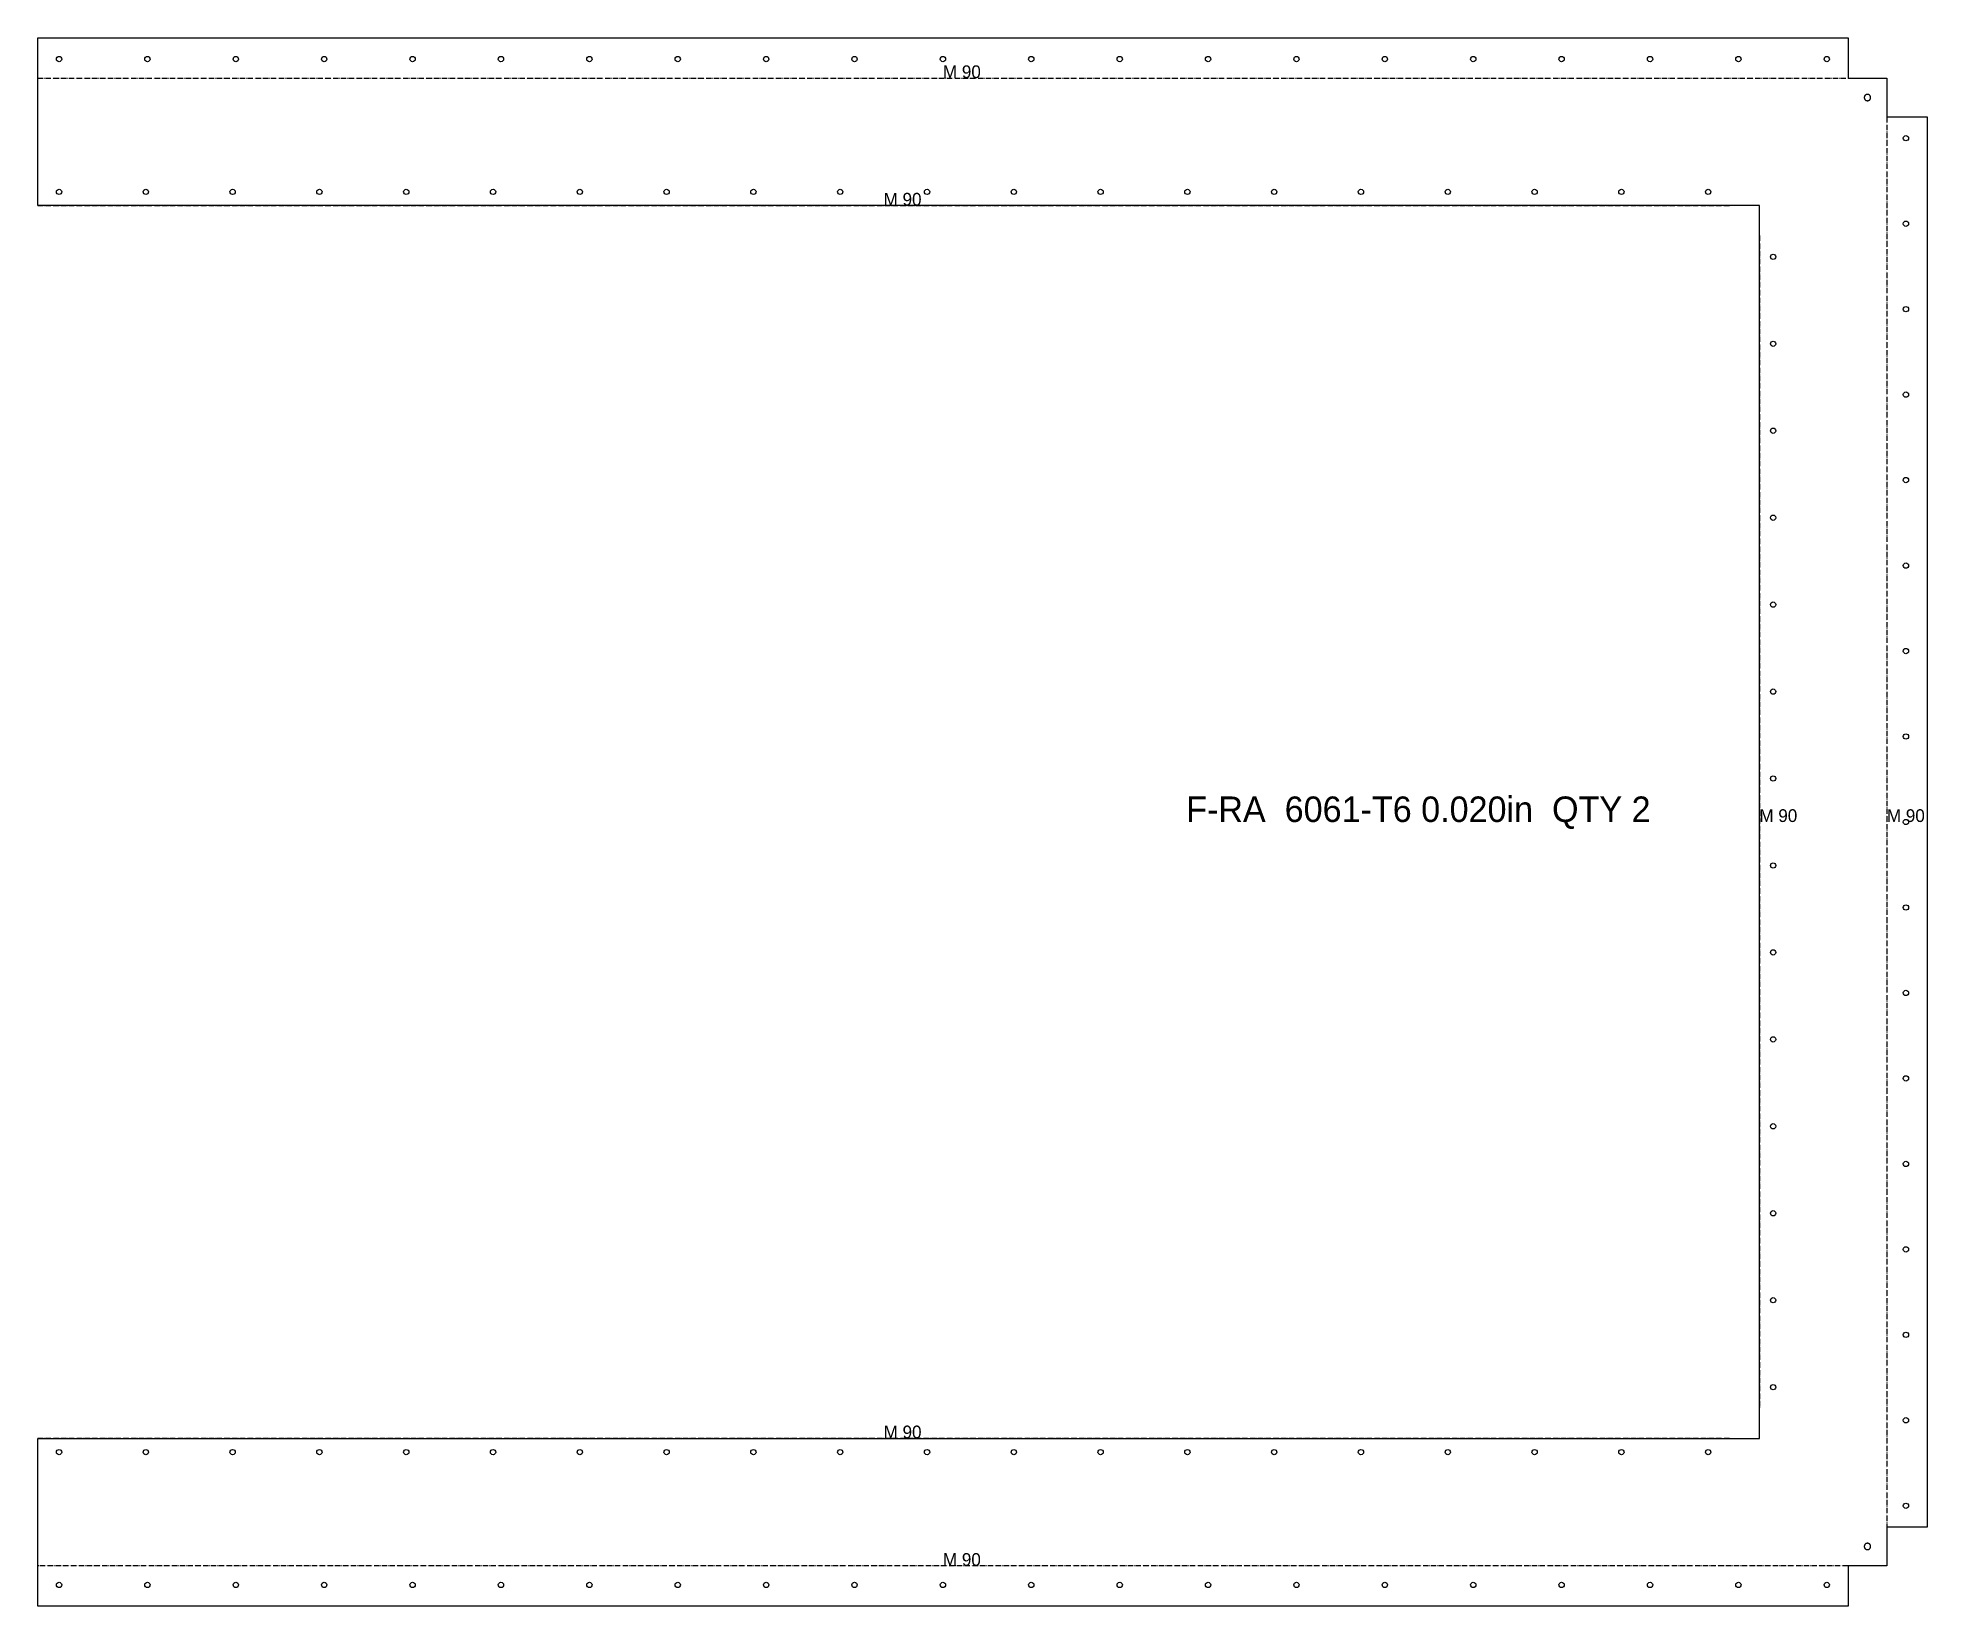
# Model space of a CAD drawing. Header units: millimetres. Extents: x 0 to 889, y -19 to 719.
import ezdxf

# ---------------------------------------------------------------- set-up
doc = ezdxf.new("R2010")
doc.units = ezdxf.units.MM
doc.linetypes.add('DASHDOT', pattern=[3.556, 2.54, -0.508, 0, -0.508])
for name, color, linetype in [('CUT', 7, 'CONTINUOUS'), ('ETCH', 8, 'CONTINUOUS'), ('HOLE', 6, 'CONTINUOUS'), ('MOUNTAIN', 5, 'DASHDOT')]:
    doc.layers.add(name, color=color, linetype=linetype)

msp = doc.modelspace()

# ---------------------------------------------------------------- linework, layer by layer
at = {"layer": 'CUT'}
for points in [[(0, 718.97), (851.72, 718.97), (851.72, 700), (870, 700), (870, 681.72), (888.97, 681.72), (888.97, 18.28), (870, 18.28), (870, 0), (851.72, 0), (851.72, -18.97), (0, -18.97), (0, 60), (810, 60), (810, 640), (0, 640), (0, 718.97)], [(862.29, 691.29), (862.24, 691.43), (862.18, 691.57), (862.11, 691.69), (862.02, 691.81), (861.92, 691.92), (861.81, 692.02), (861.69, 692.11), (861.57, 692.18), (861.43, 692.24), (861.29, 692.29), (861.15, 692.33), (861.01, 692.35), (860.86, 692.36), (860.71, 692.35), (860.57, 692.33), (860.42, 692.29), (860.28, 692.24), (860.15, 692.18), (860.03, 692.11), (859.91, 692.02), (859.8, 691.92), (859.7, 691.81), (859.61, 691.69), (859.54, 691.57), (859.47, 691.43), (859.42, 691.29), (859.39, 691.15), (859.37, 691.01), (859.36, 690.86), (859.37, 690.71), (859.39, 690.57), (859.42, 690.42), (859.47, 690.28), (859.54, 690.15), (859.61, 690.03), (859.7, 689.91), (859.8, 689.8), (859.91, 689.7), (860.03, 689.61), (860.15, 689.54), (860.28, 689.47), (860.42, 689.42), (860.57, 689.39), (860.71, 689.37), (860.86, 689.36), (861.01, 689.37), (861.15, 689.39), (861.29, 689.42), (861.43, 689.47), (861.57, 689.54), (861.69, 689.61), (861.81, 689.7), (861.92, 689.8), (862.02, 689.91), (862.11, 690.03), (862.18, 690.15), (862.24, 690.28), (862.29, 690.42), (862.33, 690.57), (862.35, 690.71), (862.36, 690.86), (862.35, 691.01), (862.33, 691.15), (862.29, 691.29)], [(862.24, 9.72), (862.18, 9.85), (862.11, 9.97), (862.02, 10.09), (861.92, 10.2), (861.81, 10.3), (861.69, 10.39), (861.57, 10.46), (861.43, 10.53), (861.29, 10.58), (861.15, 10.61), (861.01, 10.63), (860.86, 10.64), (860.71, 10.63), (860.57, 10.61), (860.42, 10.58), (860.28, 10.53), (860.15, 10.46), (860.03, 10.39), (859.91, 10.3), (859.8, 10.2), (859.7, 10.09), (859.61, 9.97), (859.54, 9.85), (859.47, 9.72), (859.42, 9.58), (859.39, 9.43), (859.37, 9.29), (859.36, 9.14), (859.37, 8.99), (859.39, 8.85), (859.42, 8.71), (859.47, 8.57), (859.54, 8.43), (859.61, 8.31), (859.7, 8.19), (859.8, 8.08), (859.91, 7.98), (860.03, 7.89), (860.15, 7.82), (860.28, 7.76), (860.42, 7.71), (860.57, 7.67), (860.71, 7.65), (860.86, 7.64), (861.01, 7.65), (861.15, 7.67), (861.29, 7.71), (861.43, 7.76), (861.57, 7.82), (861.69, 7.89), (861.81, 7.98), (861.92, 8.08), (862.02, 8.19), (862.11, 8.31), (862.18, 8.43), (862.24, 8.57), (862.29, 8.71), (862.33, 8.85), (862.35, 8.99), (862.36, 9.14), (862.35, 9.29), (862.33, 9.43), (862.29, 9.58), (862.24, 9.72)]]:
    msp.add_lwpolyline(points, close=True, dxfattribs=at)
at = {"layer": 'HOLE'}
for centre in [(10, 708.97), (51.59, 708.97), (93.17, 708.97), (134.76, 708.97), (176.34, 708.97), (217.93, 708.97), (259.52, 708.97), (301.1, 708.97), (342.69, 708.97), (384.27, 708.97), (425.86, 708.97), (467.44, 708.97), (509.03, 708.97), (550.62, 708.97), (592.2, 708.97), (633.79, 708.97), (675.37, 708.97), (716.96, 708.97), (758.55, 708.97), (800.13, 708.97), (841.72, 708.97), (878.97, 671.72), (10, 646.47), (50.84, 646.47), (91.68, 646.47), (132.51, 646.47), (173.35, 646.47), (214.19, 646.47), (255.03, 646.47), (295.86, 646.47), (336.7, 646.47), (377.54, 646.47), (418.38, 646.47), (459.21, 646.47), (500.05, 646.47), (540.89, 646.47), (581.73, 646.47), (622.56, 646.47), (663.4, 646.47), (704.24, 646.47), (745.08, 646.47), (785.91, 646.47), (878.97, 631.5), (816.47, 615.91), (878.97, 591.29), (816.47, 575), (878.97, 551.07), (816.47, 534.09), (878.97, 510.86), (816.47, 493.18), (878.97, 470.64), (816.47, 452.27), (878.97, 430.43), (816.47, 411.36), (878.97, 390.21), (816.47, 370.45), (878.97, 350), (816.47, 329.55), (878.97, 309.79), (816.47, 288.64), (878.97, 269.57), (816.47, 247.73), (878.97, 229.36), (816.47, 206.82), (878.97, 189.14), (816.47, 165.91), (878.97, 148.93), (816.47, 125), (878.97, 108.71), (816.47, 84.09), (878.97, 68.5), (10, 53.53), (50.84, 53.53), (91.68, 53.53), (132.51, 53.53), (173.35, 53.53), (214.19, 53.53), (255.03, 53.53), (295.86, 53.53), (336.7, 53.53), (377.54, 53.53), (418.38, 53.53), (459.21, 53.53), (500.05, 53.53), (540.89, 53.53), (581.73, 53.53), (622.56, 53.53), (663.4, 53.53), (704.24, 53.53), (745.08, 53.53), (785.91, 53.53), (878.97, 28.28), (10, -8.97), (51.59, -8.97), (93.17, -8.97), (134.76, -8.97), (176.34, -8.97), (217.93, -8.97), (259.52, -8.97), (301.1, -8.97), (342.69, -8.97), (384.27, -8.97), (425.86, -8.97), (467.44, -8.97), (509.03, -8.97), (550.62, -8.97), (592.2, -8.97), (633.79, -8.97), (675.37, -8.97), (716.96, -8.97), (758.55, -8.97), (800.13, -8.97), (841.72, -8.97)]:
    msp.add_circle(centre, 1.25, dxfattribs=at)
at = {"layer": 'MOUNTAIN'}
for p, q in [((0, 700), (851.72, 700)), ((870, 681.72), (870, 18.28)), ((0, 640), (795.91, 640)), ((810, 625.91), (810, 74.09)), ((795.91, 60), (0, 60)), ((851.72, 0), (0, 0))]:
    msp.add_line(p, q, dxfattribs=at)

# ---------------------------------------------------------------- texts
at = {"layer": 'ETCH'}
for s, height, p in [('M 90', 6, (425.86, 700)), ('M 90', 6, (397.96, 640)), ('F-RA  6061-T6 0.020in  QTY 2', 12, (540.31, 350)), ('M 90', 6, (810, 350)), ('M 90', 6, (870, 350)), ('M 90', 6, (397.96, 60)), ('M 90', 6, (425.86, 0))]:
    msp.add_text(s, height=height, dxfattribs=at).set_placement(p)

doc.saveas('drawing.dxf')
